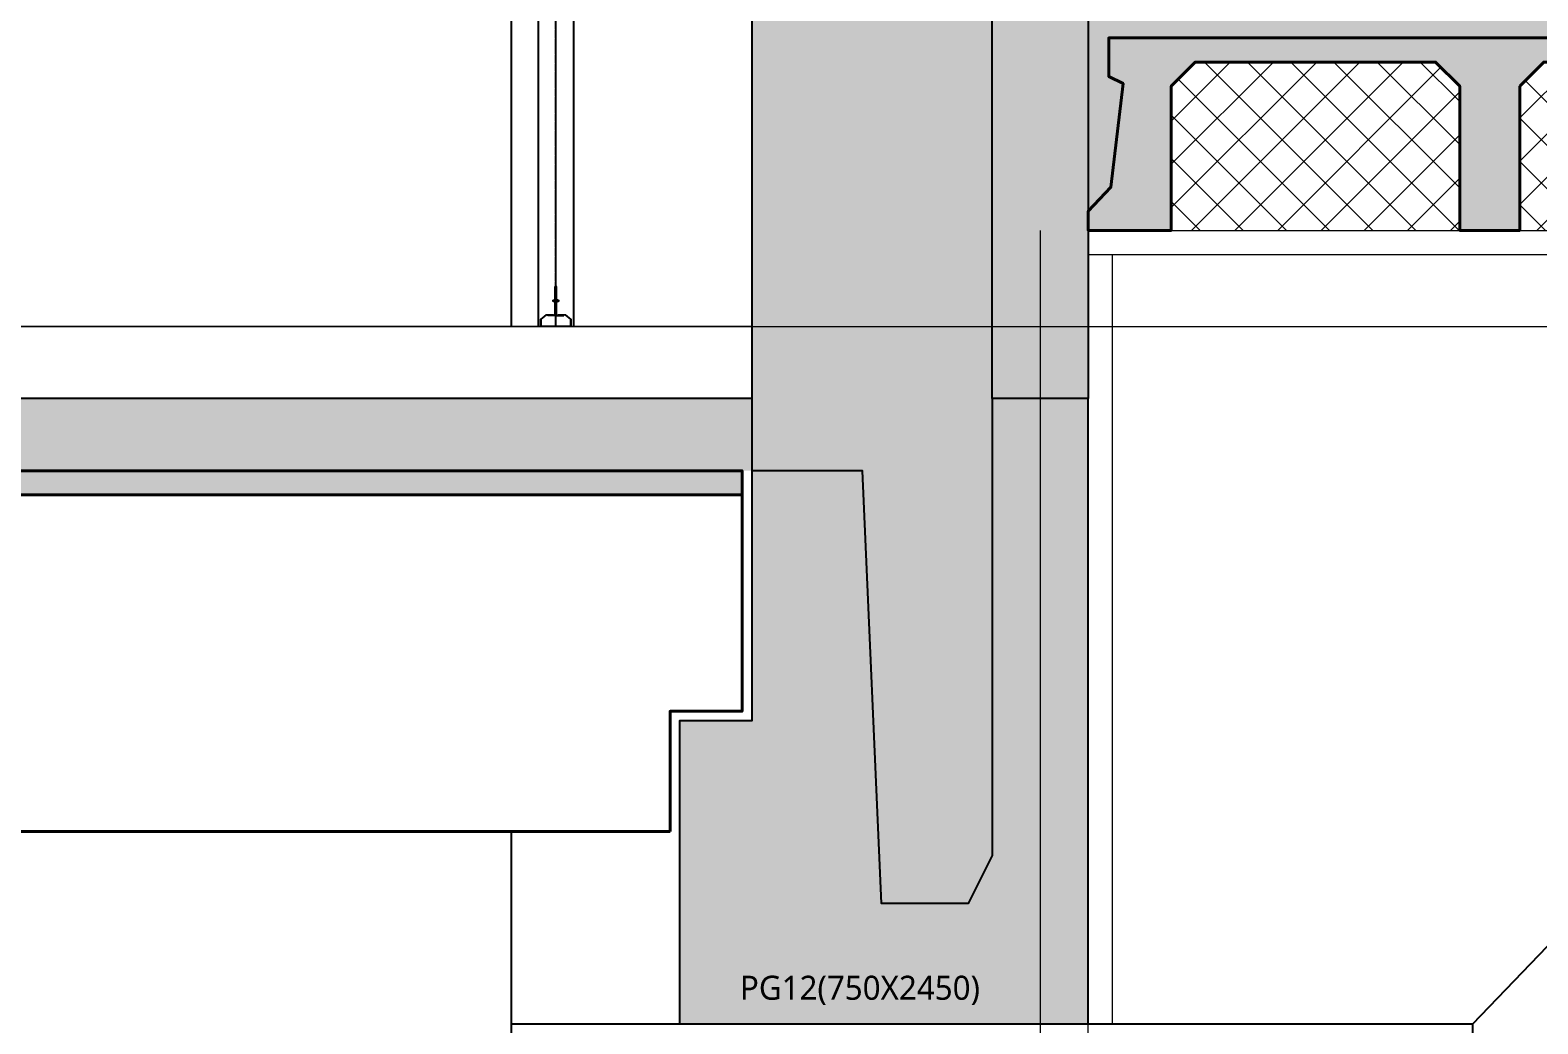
# Model space of a CAD drawing. Header units: millimetres. Extents: x 0 to 420000, y 0 to 297000.
# Drawn here: x 229511 to 232648, y 42000 to 44066 of the extents above; entities that cross this region are included whole.
import ezdxf
from ezdxf.enums import TextEntityAlignment as Align

# ---------------------------------------------------------------- set-up
doc = ezdxf.new("R2010")
doc.units = ezdxf.units.MM
for name, pattern in [('0731_main_plan$0$form_$0$y-Landschaft$0$_$1$20120914_Verkehrsflächen_Grün$0$20120628_xref - Gammel$1$3_H-GL_F1_U3 - Default$0${ Offset Lines }', [0]), ('CEN', [62, 60, -1, 0, -1]), ('CENTER', [2, 1.25, -0.25, 0.25, -0.25])]:
    doc.linetypes.add(name, pattern=pattern)
for name, color, linetype, lineweight in [('A-AXIS-LINE', 1, 'CEN', 15), ('A-CONC-LIN1', 2, 'Continuous', 40), ('A-CONC-LIN2', 7, 'Continuous', 25), ('A-ELEV-LIN2', 7, 'Continuous', 25), ('A-ELEV-LIN3', 8, 'Continuous', 18), ('A-WAXM-PANL', 6, 'Continuous', 20), ('A-XXXX-FIN2', 6, 'Continuous', 20), ('A-XXXX-INSL1', 15, 'Continuous', 18), ('A-XXXX-INSL2', 8, 'Continuous', 18), ('DJ', 7, 'Continuous', 5)]:
    doc.layers.add(name, color=color, linetype=linetype, lineweight=lineweight)
doc.layers.add('A-CONC-SOLD', color=253, linetype='CEN')
doc.layers.add('CEN', color=1, linetype='CEN')
doc.layers.add('A-XXXX-NPLT', color=144, linetype='Continuous', lineweight=15, plot=False)
doc.styles.add('맑은고딕', font='')
doc.styles.get('맑은고딕').set_extended_font_data('Malgun Gothic')

# ---------------------------------------------------------------- blocks, each defined once
blk = doc.blocks.new('axis(211208)')
at = {"layer": 'A-AXIS-LINE', "ltscale": 1000}
blk.add_line((4631788.1, -422118.7), (4955413.1, -422118.7), dxfattribs=at)
blk = doc.blocks.new('방화스크린(냉동)')
at = {"layer": 'A-ELEV-LIN3'}
for p, q in [((225660, 84163), (225660, 79540)), ((225661.2, 84163.4), (225661.2, 79540)), ((225733.8, 84163.4), (225733.8, 79540)), ((225735, 84163), (225735, 79540))]:
    blk.add_line(p, q, dxfattribs=at)
at = {"layer": 'CEN', "color": 1, "linetype": 'CENTER'}
blk.add_line((225697.5, 79540), (225697.5, 84319.7), dxfattribs=at)
at = {"layer": 'DJ', "color": 4}
for p, q in [((225697.2, 79541.5), (225697.2, 84287.2)), ((225697.9, 79541.5), (225697.9, 84287.2)), ((225697.2, 79541.5), (225697.9, 79541.5))]:
    blk.add_line(p, q, dxfattribs=at)
at = {"layer": 'DJ', "color": 1, "linetype": 'Continuous'}
for p, q in [((225692.9, 79595.3), (225692.9, 79591.7)), ((225693.1, 79595.5), (225693, 79595.5)), ((225693.1, 79595.5), (225693.1, 79591.5)), ((225693.3, 79595.6), (225693.2, 79595.6)), ((225693.3, 79595.7), (225695.6, 79595.7)), ((225693.3, 79591.2), (225693.3, 79595.7)), ((225693.5, 79595.7), (225693.3, 79595.5)), ((225693.5, 79595.7), (225693.3, 79595.6)), ((225693.4, 79595.7), (225693.3, 79595.7)), ((225693.5, 79595.6), (225693.3, 79595.4)), ((225693.4, 79595.5), (225693.3, 79595.4)), ((225693.4, 79595.4), (225693.3, 79595.3)), ((225693.4, 79595.2), (225693.3, 79595.2)), ((225693.3, 79595.1), (225693.3, 79595)), ((225693.3, 79595.1), (225693.3, 79595.1)), ((225693.3, 79595), (225693.3, 79595)), ((225695.4, 79595.7), (225695.3, 79595.7)), ((225695.6, 79595.7), (225695.4, 79595.5)), ((225695.5, 79595.7), (225695.4, 79595.6)), ((225695.4, 79595.7), (225695.4, 79595.7)), ((225695.6, 79595.6), (225695.4, 79595.5)), ((225695.6, 79595.5), (225695.4, 79595.4)), ((225695.6, 79595.5), (225695.5, 79595.4)), ((225695.6, 79595.4), (225695.5, 79595.3)), ((225695.6, 79595.3), (225695.5, 79595.2)), ((225695.6, 79595.2), (225695.5, 79595.2)), ((225695.6, 79595.1), (225695.5, 79595)), ((225695.6, 79595.1), (225695.5, 79595.1)), ((225695.6, 79595), (225695.5, 79595)), ((225695.6, 79591.2), (225695.6, 79595.7)), ((225701.7, 79595.7), (225699.5, 79595.7)), ((225699.5, 79595.7), (225699.6, 79595.5)), ((225699.5, 79595.7), (225699.6, 79595.6)), ((225699.5, 79591.2), (225699.5, 79595.7)), ((225699.5, 79595.6), (225699.6, 79595.5)), ((225699.5, 79595.5), (225699.5, 79595.4)), ((225699.5, 79595.5), (225699.6, 79595.4)), ((225699.5, 79595.4), (225699.5, 79595.3)), ((225699.5, 79595.3), (225699.5, 79595.2)), ((225699.5, 79595.2), (225699.5, 79595.2)), ((225699.5, 79595.1), (225699.5, 79595)), ((225699.5, 79595.1), (225699.5, 79595.1)), ((225699.5, 79595), (225699.5, 79595)), ((225699.6, 79595.7), (225699.6, 79595.7)), ((225699.6, 79595.7), (225699.7, 79595.7)), ((225701.5, 79595.7), (225701.7, 79595.5)), ((225701.5, 79595.7), (225701.7, 79595.6)), ((225701.5, 79595.6), (225701.7, 79595.4)), ((225701.6, 79595.7), (225701.7, 79595.7)), ((225701.6, 79595.5), (225701.7, 79595.4)), ((225701.6, 79595.4), (225701.7, 79595.3)), ((225701.7, 79591.2), (225701.7, 79595.7)), ((225701.7, 79595.6), (225701.8, 79595.6)), ((225701.6, 79595.2), (225701.7, 79595.2)), ((225701.7, 79595.1), (225701.7, 79595)), ((225701.7, 79595.1), (225701.7, 79595.1)), ((225701.7, 79595), (225701.7, 79595)), ((225701.9, 79595.5), (225701.9, 79591.5)), ((225701.9, 79595.5), (225702, 79595.5)), ((225702.2, 79595.3), (225702.2, 79591.7)), ((225693.1, 79591.5), (225693, 79591.5)), ((225693.3, 79591.4), (225693.2, 79591.4)), ((225693.3, 79594.3), (225693.3, 79594.3)), ((225693.3, 79594.2), (225693.3, 79594.2)), ((225693.3, 79594.2), (225693.3, 79594.2)), ((225693.3, 79594.1), (225693.3, 79594.1)), ((225693.4, 79594), (225693.3, 79593.9)), ((225693.3, 79594), (225693.3, 79594)), ((225693.4, 79593.9), (225693.3, 79593.8)), ((225693.4, 79593.9), (225693.3, 79593.8)), ((225693.4, 79593.8), (225693.3, 79593.7)), ((225693.5, 79593.7), (225693.3, 79593.5)), ((225693.4, 79593.7), (225693.3, 79593.6)), ((225693.5, 79593.6), (225693.3, 79593.4)), ((225693.5, 79593.6), (225693.3, 79593.4)), ((225693.5, 79593.5), (225693.3, 79593.3)), ((225693.5, 79593.4), (225693.3, 79593.2)), ((225693.4, 79593.3), (225693.3, 79593.1)), ((225693.4, 79593.1), (225693.3, 79593)), ((225693.4, 79593), (225693.3, 79593)), ((225693.3, 79592.9), (225693.3, 79592.9)), ((225693.3, 79592.8), (225693.3, 79592.8)), ((225693.3, 79592.7), (225693.3, 79592.7)), ((225693.3, 79592), (225693.3, 79592)), ((225693.3, 79591.9), (225693.3, 79591.9)), ((225693.3, 79591.9), (225693.3, 79591.9)), ((225693.3, 79591.8), (225693.3, 79591.8)), ((225693.4, 79591.7), (225693.3, 79591.6)), ((225693.4, 79591.7), (225693.3, 79591.7)), ((225693.4, 79591.6), (225693.3, 79591.5)), ((225693.4, 79591.6), (225693.3, 79591.5)), ((225693.4, 79591.5), (225693.3, 79591.4)), ((225693.5, 79591.4), (225693.3, 79591.2)), ((225693.4, 79591.4), (225693.3, 79591.3)), ((225693.3, 79591.2), (225695.6, 79591.2)), ((225693.5, 79591.3), (225693.4, 79591.2)), ((225695.3, 79593.5), (225693.5, 79593.5)), ((225693.5, 79591.3), (225693.5, 79591.2)), ((225695.6, 79593.7), (225695.3, 79593.5)), ((225695.6, 79593.6), (225695.3, 79593.4)), ((225695.6, 79591.5), (225695.3, 79591.2)), ((225695.6, 79593.9), (225695.4, 79593.7)), ((225695.6, 79593.8), (225695.4, 79593.6)), ((225695.6, 79593.5), (225695.4, 79593.3)), ((225695.6, 79593.5), (225695.4, 79593.4)), ((225695.6, 79593.4), (225695.4, 79593.3)), ((225695.6, 79593.3), (225695.4, 79593.2)), ((225695.6, 79591.6), (225695.4, 79591.4)), ((225695.6, 79591.6), (225695.4, 79591.5)), ((225695.6, 79591.4), (225695.4, 79591.2)), ((225695.6, 79594.3), (225695.5, 79594.3)), ((225695.6, 79594.2), (225695.5, 79594.2)), ((225695.6, 79594.1), (225695.5, 79594.1)), ((225695.6, 79594), (225695.5, 79594)), ((225695.6, 79593.9), (225695.5, 79593.9)), ((225695.6, 79593.2), (225695.5, 79593.1)), ((225695.6, 79593.2), (225695.5, 79593.1)), ((225695.6, 79593.1), (225695.5, 79593)), ((225695.6, 79593), (225695.5, 79593)), ((225695.6, 79592.9), (225695.5, 79592.9)), ((225695.6, 79592.8), (225695.5, 79592.7)), ((225695.6, 79592.8), (225695.5, 79592.8)), ((225695.6, 79592), (225695.5, 79591.9)), ((225695.6, 79592), (225695.5, 79592)), ((225695.6, 79591.9), (225695.5, 79591.9)), ((225695.6, 79591.8), (225695.5, 79591.7)), ((225695.6, 79591.7), (225695.5, 79591.6)), ((225695.6, 79591.3), (225695.5, 79591.2)), ((225699.5, 79594.3), (225699.5, 79594.3)), ((225699.5, 79594.2), (225699.5, 79594.2)), ((225699.5, 79594.1), (225699.5, 79594.1)), ((225699.5, 79594), (225699.5, 79594)), ((225699.5, 79593.9), (225699.6, 79593.7)), ((225699.5, 79593.9), (225699.5, 79593.9)), ((225699.5, 79593.8), (225699.6, 79593.6)), ((225699.5, 79593.7), (225699.7, 79593.5)), ((225699.5, 79593.6), (225699.7, 79593.4)), ((225699.5, 79593.5), (225699.6, 79593.3)), ((225699.5, 79593.5), (225699.6, 79593.4)), ((225699.5, 79593.4), (225699.6, 79593.3)), ((225699.5, 79593.3), (225699.6, 79593.2)), ((225699.5, 79593.2), (225699.5, 79593.1)), ((225699.5, 79593.2), (225699.5, 79593.1)), ((225699.5, 79593.1), (225699.5, 79593)), ((225699.5, 79593), (225699.5, 79593)), ((225699.5, 79592.9), (225699.5, 79592.9)), ((225699.5, 79592.8), (225699.5, 79592.7)), ((225699.5, 79592.8), (225699.5, 79592.8)), ((225699.5, 79592), (225699.5, 79591.9)), ((225699.5, 79592), (225699.5, 79592)), ((225699.5, 79591.9), (225699.5, 79591.9)), ((225699.5, 79591.8), (225699.5, 79591.7)), ((225699.5, 79591.7), (225699.5, 79591.6)), ((225699.5, 79591.6), (225699.6, 79591.4)), ((225699.5, 79591.6), (225699.6, 79591.5)), ((225699.5, 79591.5), (225699.7, 79591.2)), ((225699.5, 79591.4), (225699.6, 79591.2)), ((225699.5, 79591.3), (225699.5, 79591.2)), ((225701.7, 79591.2), (225699.5, 79591.2)), ((225699.7, 79593.5), (225701.5, 79593.5)), ((225701.5, 79593.7), (225701.7, 79593.5)), ((225701.5, 79593.6), (225701.7, 79593.4)), ((225701.5, 79593.6), (225701.7, 79593.4)), ((225701.5, 79593.5), (225701.7, 79593.3)), ((225701.5, 79593.4), (225701.7, 79593.2)), ((225701.5, 79591.4), (225701.7, 79591.2)), ((225701.5, 79591.3), (225701.5, 79591.2)), ((225701.5, 79591.3), (225701.6, 79591.2)), ((225701.6, 79594), (225701.7, 79593.9)), ((225701.6, 79593.9), (225701.7, 79593.8)), ((225701.6, 79593.9), (225701.7, 79593.8)), ((225701.6, 79593.8), (225701.7, 79593.7)), ((225701.6, 79593.7), (225701.7, 79593.6)), ((225701.6, 79593.3), (225701.7, 79593.1)), ((225701.6, 79593.1), (225701.7, 79593)), ((225701.6, 79593), (225701.7, 79593)), ((225701.6, 79591.7), (225701.7, 79591.6)), ((225701.6, 79591.7), (225701.7, 79591.7)), ((225701.6, 79591.6), (225701.7, 79591.5)), ((225701.6, 79591.6), (225701.7, 79591.5)), ((225701.6, 79591.5), (225701.7, 79591.4)), ((225701.6, 79591.4), (225701.7, 79591.3)), ((225701.7, 79594.3), (225701.7, 79594.3)), ((225701.7, 79594.2), (225701.7, 79594.2)), ((225701.7, 79594.2), (225701.7, 79594.2)), ((225701.7, 79594.1), (225701.7, 79594.1)), ((225701.7, 79594), (225701.7, 79594)), ((225701.7, 79592.9), (225701.7, 79592.9)), ((225701.7, 79592.8), (225701.7, 79592.8)), ((225701.7, 79592.7), (225701.7, 79592.7)), ((225701.7, 79592), (225701.7, 79592)), ((225701.7, 79591.9), (225701.7, 79591.9)), ((225701.7, 79591.9), (225701.7, 79591.9)), ((225701.7, 79591.8), (225701.7, 79591.8)), ((225701.7, 79591.4), (225701.8, 79591.4)), ((225701.9, 79591.5), (225702, 79591.5))]:
    blk.add_line(p, q, dxfattribs=at)
at = {"layer": 'DJ', "color": 5}
for points in [[(225697.2, 79623.5), (225697.2, 79561.9), (225680.6, 79561.9), (225680.6, 79563.5), (225695.6, 79563.5), (225695.6, 79623.5)], [(225697.9, 79623.5), (225697.9, 79561.9), (225714.5, 79561.9), (225714.5, 79563.5), (225699.5, 79563.5), (225699.5, 79623.5)]]:
    blk.add_lwpolyline(points, close=True, dxfattribs=at)
at = {"layer": 'DJ', "color": 6, "lineweight": 9}
blk.add_lwpolyline([(225692.5, 79563.5), (225692.5, 79565), (225677.5, 79565), (225665.5, 79555), (225665.5, 79540), (225729.5, 79540), (225729.5, 79555), (225717.5, 79565), (225702.5, 79565), (225702.5, 79563.5), (225717, 79563.5), (225728, 79554.3), (225728, 79541.5), (225667, 79541.5), (225667, 79554.3), (225678, 79563.5)], close=True, dxfattribs=at)
at = {"layer": 'DJ', "color": 1, "linetype": 'Continuous'}
for centre, radius, start, end in [((225692.9, 79593.5), 1.8, 90, 270), ((225693, 79595.3), 0.135, 90, 180), ((225693.2, 79595.5), 0.135, 90, 180), ((225695.3, 79594.8), 2.02, 151.2403, 184.281), ((225695.3, 79594.5), 2.02, 175.719, 208.7597), ((225693.5, 79594.8), 2.02, 355.719, 28.7597), ((225693.5, 79594.5), 2.02, 331.2403, 4.281), ((225701.5, 79594.8), 2.02, 151.2403, 184.281), ((225701.5, 79594.5), 2.02, 175.719, 208.7597), ((225699.7, 79594.8), 2.02, 355.719, 28.7597), ((225699.7, 79594.5), 2.02, 331.2403, 4.281), ((225701.8, 79595.5), 0.135, 0, 90), ((225702, 79595.3), 0.135, 0, 90), ((225702.2, 79593.5), 1.8, 270, 90), ((225693, 79591.7), 0.135, 180, 270), ((225693.2, 79591.5), 0.135, 180, 270), ((225695.3, 79592.5), 2.02, 151.2403, 184.281), ((225695.3, 79592.2), 2.02, 175.719, 208.7597), ((225693.5, 79592.5), 2.02, 355.719, 28.7597), ((225693.5, 79592.2), 2.02, 331.2403, 4.281), ((225701.5, 79592.5), 2.02, 151.2403, 184.281), ((225701.5, 79592.2), 2.02, 175.719, 208.7597), ((225699.7, 79592.5), 2.02, 355.719, 28.7597), ((225699.7, 79592.2), 2.02, 331.2403, 4.281), ((225701.8, 79591.5), 0.135, 270, 0), ((225702, 79591.7), 0.135, 270, 0)]:
    blk.add_arc(centre, radius, start, end, dxfattribs=at)
blk = doc.blocks.new('3층')
at = {"layer": 'A-ELEV-LIN2'}
blk.add_line((4800823.8, -412118.7), (4800823.8, -403268.7), dxfattribs=at)
at = {"layer": 'A-CONC-LIN1', "xscale": -1}
blk.add_blockref('방화스크린(냉동)', (5026613.8, -491658.7), dxfattribs=at)
blk = doc.blocks.new('PS2')
at = {"layer": 'A-CONC-SOLD'}
h = blk.add_hatch(color=256, dxfattribs=at)
h.dxf.hatch_style = 1
h.paths.add_polyline_path([(1197.5, 0), (-1197.5, 0), (-1197.5, -510), (-1150.5, -460), (-1125, -245), (-1155, -230), (-1155, -150), (1155, -150), (1155, -230), (1125, -245), (1150.5, -460), (1197.5, -510)])
h = blk.add_hatch(color=256, dxfattribs=at)
h.dxf.hatch_style = 1
h.paths.add_polyline_path([(-1150.5, -460), (-1197.5, -510), (-1197.5, -550), (-1025, -550), (-1025, -510), (-1025, -250), (-975, -200), (-475, -200), (-425, -250), (-425, -510), (-425, -550), (-300, -550), (-300, -510), (-300, -250), (-250, -200), (250, -200), (300, -250), (300, -510), (300, -550), (425, -550), (425, -510), (425, -250), (475, -200), (975, -200), (1025, -250), (1025, -510), (1025, -550), (1197.5, -550), (1197.5, -510), (1150.5, -460), (1125, -245), (1155, -230), (1155, -150), (-1155, -150), (-1155, -230), (-1125, -245)])
at = {"layer": 'A-XXXX-INSL2'}
h = blk.add_hatch(dxfattribs=at)
h.set_pattern_fill('ANSI37', color=256, scale=20)
h.set_pattern_definition([(45, (-289951.5, -41968), (-44.90128, 44.90128), []), (135, (-289951.5, -41968), (-44.90128, -44.90128), [])])
h.paths.add_polyline_path([(-975, -200), (-1025, -250), (-1025, -510), (-1025, -550), (-425, -550), (-425, -510), (-425, -250), (-475, -200)])
h.paths.add_polyline_path([(-250, -200), (-300, -250), (-300, -510), (-300, -550), (300, -550), (300, -510), (300, -250), (250, -200)])
h.paths.add_polyline_path([(425, -510), (425, -550), (1025, -550), (1025, -510), (1025, -250), (975, -200), (475, -200), (425, -250)])
at = {"layer": 'A-CONC-LIN1', "color": 2, "linetype": '0731_main_plan$0$form_$0$y-Landschaft$0$_$1$20120914_Verkehrsflächen_Grün$0$20120628_xref - Gammel$1$3_H-GL_F1_U3 - Default$0${ Offset Lines }'}
blk.add_lwpolyline([(-300, -250), (-300, -510), (-300, -510), (-300, -550), (-425, -550), (-425, -510), (-425, -510), (-425, -250), (-475, -200), (-975, -200), (-1025, -250), (-1025, -510), (-1025, -510), (-1025, -550), (-1197.5, -550), (-1197.5, -510), (-1150.5, -460), (-1125, -245), (-1155, -230), (-1155, -150), (1155, -150), (1155, -230), (1125, -245), (1150.5, -460), (1197.5, -510), (1197.5, -550), (1025, -550), (1025, -510), (1025, -510), (1025, -250), (975, -200), (475, -200), (425, -250), (425, -510), (425, -510), (425, -550), (300, -550), (300, -510), (300, -510), (300, -250), (250, -200), (-250, -200)], close=True, dxfattribs=at)
at = {"layer": 'A-CONC-LIN2'}
blk.add_line((-1197.5, 0), (1197.5, 0), dxfattribs=at)
at = {"layer": 'A-XXXX-NPLT'}
for p, q in [((-1025, -550), (-425, -550)), ((-300, -550), (300, -550)), ((425, -550), (1025, -550))]:
    blk.add_line(p, q, dxfattribs=at)
at = {"layer": 'A-XXXX-NPLT', "style": '맑은고딕'}
blk.add_text('PS2', height=100, dxfattribs=at).set_placement((0, -75), align=Align.MIDDLE)
blk = doc.blocks.new('DTS2_3')
at = {"layer": 'A-CONC-SOLD'}
h = blk.add_hatch(color=256, dxfattribs=at)
h.dxf.hatch_style = 1
h.paths.add_polyline_path([(13000, 0), (13000, -150), (320, -150), (320, 0)])
h = blk.add_hatch(color=256, dxfattribs=at)
h.dxf.hatch_style = 1
h.paths.add_polyline_path([(320, -150), (320, -200), (12980, -200), (12980, -150)])
at = {"layer": 'A-CONC-LIN1'}
blk.add_line((12980, -200), (320, -200), dxfattribs=at)
at = {"layer": 'A-CONC-LIN1', "color": 2}
blk.add_lwpolyline([(12830, -900), (470, -900), (470, -650), (320, -650), (320, -150), (12980, -150), (12980, -650), (12830, -650)], close=True, dxfattribs=at)
at = {"layer": 'A-CONC-LIN2'}
blk.add_line((13000, 0), (320, 0), dxfattribs=at)
blk = doc.blocks.new('오버헤드도어(저온3)(211208)')
at = {"layer": 'A-WAXM-PANL'}
blk.add_lwpolyline([(600, 9200), (600, 2600), (700, 2600), (700, 9200)], dxfattribs=at)
blk = doc.blocks.new('PG12(저온창고)')
at = {"layer": 'A-CONC-SOLD'}
h = blk.add_hatch(color=256, dxfattribs=at)
h.dxf.hatch_style = 1
h.paths.add_polyline_path([(275, 2300), (475, 2300), (475, 1300), (275, 1300)], flags=17)
h.paths.add_polyline_path([(275, 1300), (475, 1300), (475, 0), (-375, 0), (-375, 630), (-225, 630), (-225, 1150), (5, 1150), (45, 250), (225, 250), (275, 350)])
h.paths.add_polyline_path([(-225, 2450), (475, 2450), (475, 2300), (275, 2300), (275, 1300), (275, 350), (225, 250), (45, 250), (5, 1150), (-225, 1150)])
at = {"color": 2, "ltscale": 2}
for points in [[(275, 2300), (475, 2300), (475, 1300), (275, 1300)], [(-225, 1150), (-225, 630), (-375, 630), (-375, 0), (475, 0), (475, 1300), (275, 1300), (275, 350), (225, 250), (45, 250), (5, 1150)]]:
    blk.add_lwpolyline(points, close=True, dxfattribs=at)
at = {"layer": 'A-ELEV-LIN2'}
blk.add_lwpolyline([(475, 2450), (-225, 2450), (-225, 1150)], dxfattribs=at)
at = {"layer": 'A-XXXX-NPLT'}
blk.add_lwpolyline([(475, 0), (-375, 0), (-375, 630), (-225, 630), (-225, 2450), (475, 2450)], close=True, dxfattribs=at)
at = {"layer": 'A-XXXX-NPLT', "style": '맑은고딕'}
blk.add_text('PG12(750X2450)', height=50, dxfattribs=at).set_placement((0, 69.9), align=Align.MIDDLE)
blk = doc.blocks.new('냉동층(220321)')
at = {"layer": 'A-ELEV-LIN2'}
for p, q in [((4802823.8, -403568.7), (4803973.8, -402368.7)), ((4800823.8, -406868.7), (4800823.8, -403168.7)), ((4800823.8, -403568.7), (4802823.8, -403568.7)), ((4802823.8, -403868.7), (4802823.8, -403568.7))]:
    blk.add_line(p, q, dxfattribs=at)
at = {"layer": 'A-XXXX-FIN2'}
blk.add_line((4801323.8, -402118.7), (4759323.8, -402118.7), dxfattribs=at)
at = {"layer": 'A-XXXX-INSL1'}
for points in [[(4802023.8, -401968.7), (4819473.8, -401968.7)], [(4802023.8, -403568.7), (4802073.8, -403568.7), (4802073.8, -401968.7)]]:
    blk.add_lwpolyline(points, dxfattribs=at)
for name, p in [('PG12(저온창고)', (4801548.8, -403568.7)), ('PS2', (4803221.3, -401368.7)), ('오버헤드도어(저온3)(211208)', (4801323.8, -411118.7)), ('DTS2_3', (4788323.8, -402268.7))]:
    blk.add_blockref(name, p)

msp = doc.modelspace()

# ---------------------------------------------------------------- block references
for name, p in [('3층', (-4570311.3, 455568.7)), ('냉동층(220321)', (-4570311.3, 445568.7))]:
    msp.add_blockref(name, p)
at = {"layer": 'A-AXIS-LINE'}
msp.add_blockref('axis(211208)', (-4581588.1, 465568.7), dxfattribs=at)

doc.saveas('drawing.dxf')
